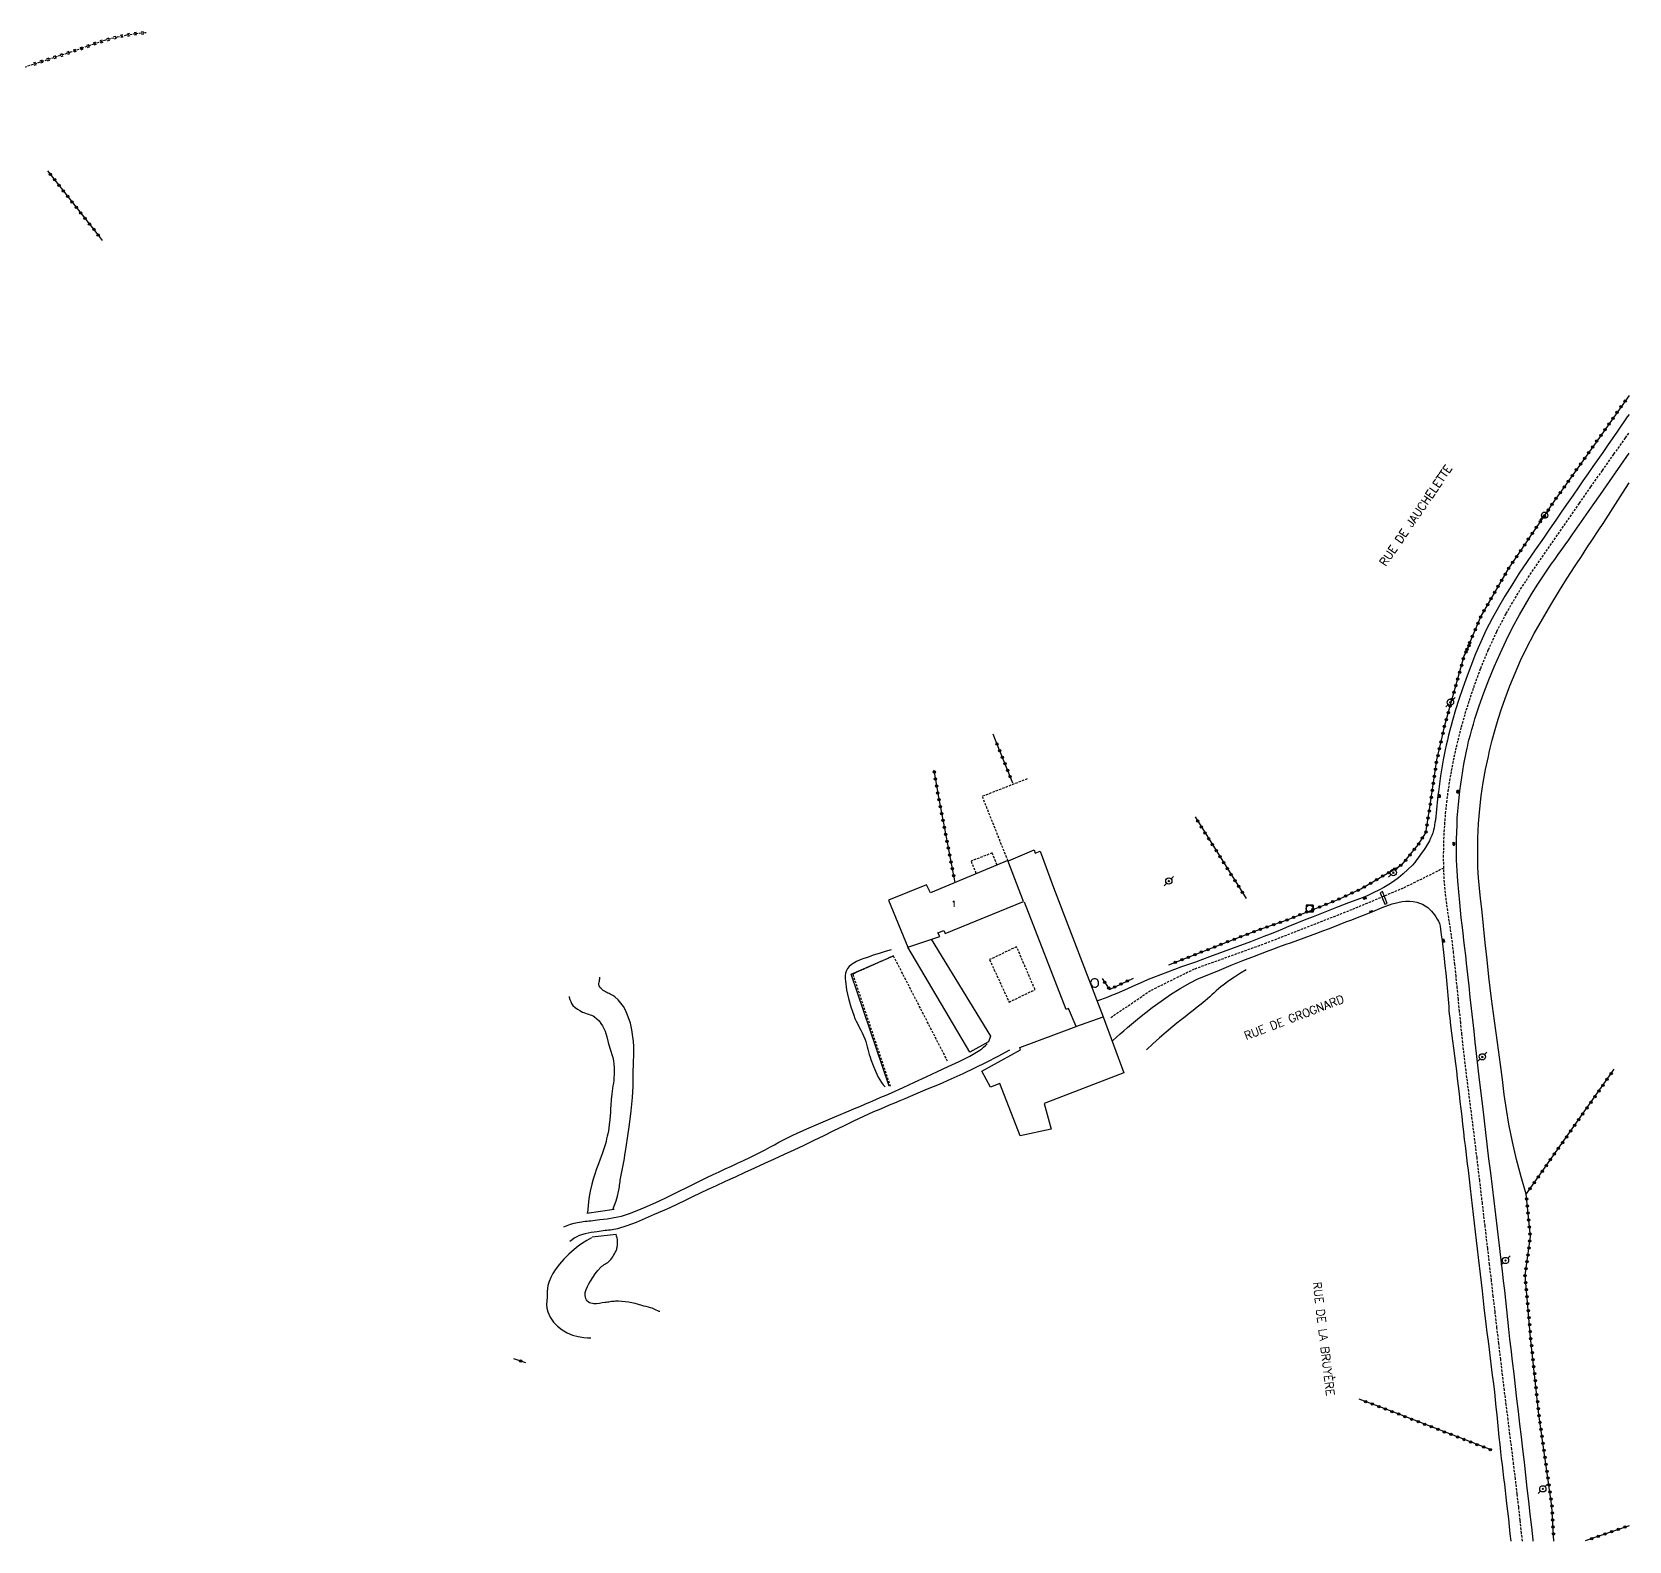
# Model space of a CAD drawing. Header units: millimetres. Extents: x 184000 to 185000, y 152000 to 153021.
# Drawn here: x 184659.1 to 185000, y 152000 to 152322.2 of the extents above; entities that cross this region are included whole.
import ezdxf
from ezdxf.enums import TextEntityAlignment as Align

# ---------------------------------------------------------------- set-up
doc = ezdxf.new("R2010")
doc.units = ezdxf.units.MM
doc.linetypes.add('DASHED', pattern=[0.75, 0.5, -0.25])
doc.layers.get('0').update_dxf_attribs({"linetype": 'CONTINUOUS'})
for name, color, linetype in [('W0001', 6, 'DASHED'), ('W0008', 7, 'CONTINUOUS'), ('W0017', 7, 'CONTINUOUS'), ('W0101', 7, 'CONTINUOUS'), ('W0104', 1, 'CONTINUOUS'), ('W0112', 1, 'DASHED'), ('W0120', 7, 'CONTINUOUS'), ('W0211', 2, 'CONTINUOUS'), ('W0214', 2, 'CONTINUOUS'), ('W0220', 5, 'DASHED'), ('W0322', 7, 'CONTINUOUS'), ('W0323', 7, 'CONTINUOUS'), ('W0330', 7, 'CONTINUOUS'), ('W0401', 7, 'CONTINUOUS'), ('W0402', 7, 'CONTINUOUS'), ('W0420', 7, 'CONTINUOUS'), ('W0473', 7, 'CONTINUOUS'), ('W0510', 5, 'CONTINUOUS'), ('W0989', 7, 'CONTINUOUS'), ('W0991', 7, 'CONTINUOUS')]:
    doc.layers.add(name, color=color, linetype=linetype)
doc.styles.get("Standard").update_dxf_attribs({"font": 'romans.shx', "width": 0.85})

# ---------------------------------------------------------------- blocks, each defined once
blk = doc.blocks.new('T473')
for p, q in [((-0.166667, 0.166667), (0.166667, -0.166667)), ((-0.166667, -0.166667), (0.166667, 0.166667)), ((0.500001, 0.500001), (1.000002, 1.000002)), ((-1.000002, -1.000002), (-0.500001, -0.500001))]:
    blk.add_line(p, q)
blk.add_ellipse((0, 0), major_axis=(0.471405, 0.471405), ratio=1, start_param=5.4977871438, end_param=11.780972451)
blk = doc.blocks.new('T401')
for p, q in [((-0.3, 0.3), (0, 0.3)), ((-0.3, -0.25), (-0.3, 0.3)), ((-0.3, 0.15), (0, 0.15)), ((-0.3, 0), (0, 0)), ((0, 0.3), (0, -0.25)), ((-0.3, -0.15), (0, -0.15)), ((-0.3, -0.25), (-0.3, -0.3)), ((-0.3, -0.3), (0, -0.3)), ((0, -0.3), (0, -0.25))]:
    blk.add_line(p, q)
blk = doc.blocks.new('T420')
for p, q in [((0.75, 0.75), (-0.75, 0.75)), ((-0.75, 0.75), (-0.75, -0.75)), ((0.75, 0.75), (0.75, -0.75)), ((0.75, -0.75), (-0.75, -0.75))]:
    blk.add_line(p, q)
blk.add_ellipse((0, 0), major_axis=(-0.53, 0.53), ratio=1, start_param=3.926991, end_param=10.210176)
blk = doc.blocks.new('t323o')
at = {"color": 0, "linetype": 'Continuous'}
for radius in [0.25, 0.15]:
    blk.add_circle((0, 0), radius, dxfattribs=at)
blk = doc.blocks.new('t322o')
at = {"color": 0, "linetype": 'Continuous'}
for radius in [0.25, 0.15]:
    blk.add_circle((0, 0), radius, dxfattribs=at)
blk = doc.blocks.new('t220o')
at = {"color": 0, "linetype": 'Continuous'}
for p, q in [((-0.25, 0.25), (0.25, 0.25)), ((-0.25, -0.25), (0.25, -0.25))]:
    blk.add_line(p, q, dxfattribs=at)

msp = doc.modelspace()

# ---------------------------------------------------------------- linework, layer by layer
at = {"layer": 'W0001'}
for points in [[(184963.51, 152171), (184964.24, 152173.84), (184965.04, 152176.66), (184965.91, 152179.47), (184966.84, 152182.25), (184968.33, 152186.3), (184969.98, 152190.29), (184971.79, 152194.2), (184973.78, 152198.04), (184976.83, 152203.21), (184980.15, 152208.22), (184983.6, 152213.13), (184987.01, 152218.05), (184989.43, 152221.57), (184991.86, 152225.06), (184994.31, 152228.55), (184996.78, 152232.03), (184999.24, 152235.5), (185000, 152236.57)], [(184960.44, 152143.66), (184960.41, 152146), (184960.44, 152148.34), (184960.52, 152150.68), (184960.66, 152153.02), (184960.85, 152155.35), (184961.1, 152157.68), (184961.39, 152160), (184961.74, 152162.32), (184962.11, 152164.5), (184962.53, 152166.68), (184963, 152168.84), (184963.51, 152171)], [(184960.44, 152143.66), (184951.76, 152139.37), (184940.81, 152134.77), (184922.56, 152127.63), (184907.17, 152122.08), (184897.81, 152117.47), (184889.24, 152111.6)], [(184977.23, 152000), (184977.05, 152001.66), (184976.75, 152004.47), (184976.44, 152007.27), (184976.12, 152010.08), (184975.75, 152013.25), (184975.36, 152016.42), (184974.97, 152019.58), (184974.57, 152022.75), (184974.18, 152025.91), (184973.78, 152029.08), (184973.39, 152032.24), (184973, 152035.41), (184972.6, 152038.79), (184972.2, 152042.17), (184971.8, 152045.55), (184971.4, 152048.93), (184971.01, 152052.31), (184970.62, 152055.69), (184970.22, 152059.07), (184969.83, 152062.45), (184969.26, 152067.29), (184968.69, 152072.12), (184968.12, 152076.96), (184967.55, 152081.79), (184967.18, 152084.77), (184966.81, 152087.75), (184966.43, 152090.73), (184966.04, 152093.71), (184965.67, 152096.69), (184965.29, 152099.67), (184964.93, 152102.65), (184964.59, 152105.63), (184964.32, 152108.12), (184964.06, 152110.6), (184963.81, 152113.09), (184963.56, 152115.58), (184963.32, 152118.07), (184963.07, 152120.56), (184962.82, 152123.05), (184962.55, 152125.54), (184962.28, 152127.8), (184961.97, 152130.06), (184961.63, 152132.31), (184961.3, 152134.56), (184960.99, 152136.83), (184960.73, 152139.1), (184960.54, 152141.37), (184960.44, 152143.66)]]:
    msp.add_lwpolyline(points, dxfattribs=at)
at = {"layer": 'W0008'}
for points in [[(185000, 152240.51), (184999.63, 152239.97), (184997.52, 152236.93), (184995.42, 152233.89), (184994.37, 152232.38), (184993.32, 152230.87), (184992.27, 152229.36), (184991.21, 152227.85), (184990.16, 152226.33), (184989.11, 152224.82), (184988.06, 152223.31), (184987.01, 152221.8), (184985.68, 152219.87), (184984.35, 152217.93), (184983.02, 152216), (184981.7, 152214.07)], [(184965.83, 152171), (184966.12, 152172.13), (184966.43, 152173.26), (184966.76, 152174.38), (184967.11, 152175.5), (184968.03, 152178.31), (184969.02, 152181.11), (184970.08, 152183.88), (184971.2, 152186.62), (184972.45, 152189.45), (184973.76, 152192.24), (184975.15, 152195.01), (184976.6, 152197.74), (184977.86, 152199.95), (184979.18, 152202.12), (184980.55, 152204.26), (184981.94, 152206.39), (184982.66, 152207.46), (184983.38, 152208.52), (184984.12, 152209.57), (184984.87, 152210.62), (184985.62, 152211.66), (184986.37, 152212.7), (184987.11, 152213.75), (184987.85, 152214.8), (184989.36, 152216.95), (184990.87, 152219.09), (184992.37, 152221.24), (184993.87, 152223.4), (184997.1, 152228.04), (185000, 152232.23)], [(184981.7, 152214.07), (184979.93, 152211.62), (184978.22, 152209.14), (184976.56, 152206.63), (184974.94, 152204.08), (184973.51, 152201.74), (184972.11, 152199.38), (184970.77, 152196.98), (184969.52, 152194.54), (184968.33, 152191.99), (184967.23, 152189.4), (184966.2, 152186.78), (184965.21, 152184.15), (184964.41, 152181.92), (184963.65, 152179.68), (184962.94, 152177.42), (184962.28, 152175.14), (184962, 152174.11), (184961.73, 152173.08), (184961.47, 152172.04), (184961.22, 152171)], [(184961.22, 152171), (184960.98, 152169.94), (184960.75, 152168.89), (184960.54, 152167.83), (184960.33, 152166.76), (184960.02, 152165.07), (184959.76, 152163.37), (184959.52, 152161.66), (184959.3, 152159.96), (184959.21, 152159.2), (184959.13, 152158.44), (184959.05, 152157.69), (184958.98, 152156.93), (184958.91, 152156.17), (184958.83, 152155.42), (184958.75, 152154.66), (184958.65, 152153.91), (184958.57, 152153.37), (184958.49, 152152.83), (184958.4, 152152.29), (184958.27, 152151.76), (184958.09, 152151.18), (184957.87, 152150.6), (184957.64, 152150.04), (184957.37, 152149.49), (184956.98, 152148.77), (184956.55, 152148.08), (184956.1, 152147.41), (184955.64, 152146.75), (184955.19, 152146.12), (184954.73, 152145.49), (184954.25, 152144.89), (184953.74, 152144.31), (184952.79, 152143.36), (184951.8, 152142.46), (184950.77, 152141.61), (184949.7, 152140.81), (184948.69, 152140.14), (184947.65, 152139.53), (184946.59, 152138.96), (184945.52, 152138.42), (184944.82, 152138.08), (184944.1, 152137.77), (184943.38, 152137.47), (184942.65, 152137.2)], [(184963.56, 152157.27), (184963.87, 152160.14), (184964.27, 152162.99), (184964.74, 152165.83), (184965.29, 152168.66), (184965.42, 152169.25), (184965.55, 152169.83), (184965.68, 152170.42), (184965.83, 152171)], [(184979.56, 152000), (184979.54, 152000.23), (184979.22, 152003), (184978.9, 152005.77), (184978.59, 152008.53), (184978.28, 152011.3), (184977.97, 152014.07), (184977.66, 152016.83), (184977.34, 152019.6), (184977.03, 152022.28), (184976.71, 152024.96), (184976.39, 152027.64), (184976.07, 152030.33), (184975.75, 152033.01), (184975.44, 152035.69), (184975.12, 152038.37), (184974.82, 152041.05), (184974.58, 152043.12), (184974.36, 152045.2), (184974.13, 152047.27), (184973.91, 152049.34), (184973.69, 152051.41), (184973.46, 152053.48), (184973.23, 152055.55), (184973, 152057.62), (184972.65, 152060.63), (184972.29, 152063.63), (184971.93, 152066.63), (184971.56, 152069.63), (184971.19, 152072.63), (184970.82, 152075.63), (184970.46, 152078.63), (184970.1, 152081.63), (184969.42, 152087.23), (184968.75, 152092.84), (184968.09, 152098.45), (184967.44, 152104.06), (184967.16, 152106.47), (184966.9, 152108.88), (184966.63, 152111.3), (184966.37, 152113.71), (184966.11, 152116.13), (184965.85, 152118.54), (184965.59, 152120.95), (184965.32, 152123.37), (184965.14, 152124.99), (184964.95, 152126.6), (184964.75, 152128.22), (184964.56, 152129.83), (184964.37, 152131.45), (184964.19, 152133.07), (184964.01, 152134.69), (184963.85, 152136.31), (184963.64, 152138.57), (184963.43, 152140.84), (184963.27, 152143.11), (184963.18, 152145.39), (184963.15, 152146.88), (184963.15, 152148.36), (184963.17, 152149.85), (184963.21, 152151.34), (184963.27, 152152.82), (184963.34, 152154.31), (184963.44, 152155.79), (184963.56, 152157.27)], [(184942.65, 152137.2), (184940.11, 152136.24), (184937.58, 152135.27), (184935.05, 152134.29), (184932.53, 152133.29), (184931.22, 152132.77), (184929.91, 152132.23), (184928.6, 152131.7), (184927.3, 152131.16), (184925.99, 152130.62), (184924.68, 152130.08), (184923.37, 152129.55), (184922.06, 152129.03), (184919.16, 152127.92), (184916.25, 152126.84), (184913.34, 152125.77), (184910.43, 152124.69), (184908.93, 152124.15), (184907.44, 152123.61), (184905.94, 152123.08), (184904.44, 152122.55), (184902.95, 152122.01), (184901.46, 152121.47), (184899.97, 152120.91), (184898.49, 152120.33), (184897.36, 152119.86), (184896.24, 152119.38), (184895.13, 152118.89), (184894.02, 152118.39), (184892.9, 152117.89), (184891.79, 152117.39), (184890.67, 152116.91), (184889.54, 152116.45), (184888.74, 152116.13), (184887.94, 152115.83), (184887.13, 152115.54), (184886.31, 152115.25)], [(184889.81, 152106.87), (184890.57, 152107.57), (184891.34, 152108.26), (184892.12, 152108.94), (184892.9, 152109.61), (184894.2, 152110.71), (184895.5, 152111.79), (184896.82, 152112.85), (184898.17, 152113.87), (184900.13, 152115.28), (184902.13, 152116.65), (184904.17, 152117.96), (184906.28, 152119.16), (184907.81, 152119.93), (184909.39, 152120.61), (184910.98, 152121.26), (184912.57, 152121.9), (184915.06, 152122.92), (184917.56, 152123.91), (184920.06, 152124.88), (184922.58, 152125.83), (184923.92, 152126.34), (184925.27, 152126.83), (184926.62, 152127.32), (184927.97, 152127.81), (184929.32, 152128.29), (184930.67, 152128.78), (184932.02, 152129.27), (184933.37, 152129.77), (184934.61, 152130.24), (184935.85, 152130.72), (184937.09, 152131.2), (184938.33, 152131.68), (184939.57, 152132.17), (184940.81, 152132.65), (184942.05, 152133.13), (184943.3, 152133.59), (184945.31, 152134.4), (184947.33, 152135.26), (184949.4, 152136.02), (184951.54, 152136.52), (184952.32, 152136.61), (184953.1, 152136.62), (184953.89, 152136.56), (184954.66, 152136.41), (184955.29, 152136.21), (184955.9, 152135.95), (184956.48, 152135.62), (184957.02, 152135.25), (184957.43, 152134.89), (184957.8, 152134.5), (184958.14, 152134.08), (184958.46, 152133.65), (184958.76, 152133.23), (184959.05, 152132.79), (184959.31, 152132.34), (184959.52, 152131.86), (184959.69, 152131.25), (184959.78, 152130.63), (184959.85, 152130.01), (184959.92, 152129.39), (184960.09, 152128.14), (184960.24, 152126.88), (184960.38, 152125.63), (184960.52, 152124.37), (184960.69, 152122.81), (184960.86, 152121.24), (184961.02, 152119.67), (184961.17, 152118.11), (184961.24, 152117.3), (184961.31, 152116.5), (184961.37, 152115.7), (184961.43, 152114.89), (184961.5, 152114.09), (184961.56, 152113.28), (184961.63, 152112.48), (184961.71, 152111.68), (184961.89, 152110.06), (184962.09, 152108.44), (184962.29, 152106.82), (184962.5, 152105.21), (184962.72, 152103.59), (184962.93, 152101.98), (184963.14, 152100.36), (184963.34, 152098.74), (184963.53, 152097.12), (184963.72, 152095.49), (184963.91, 152093.87), (184964.09, 152092.25), (184964.27, 152090.62), (184964.46, 152089), (184964.64, 152087.37), (184964.83, 152085.75), (184964.99, 152084.44), (184965.15, 152083.13), (184965.31, 152081.82), (184965.47, 152080.52), (184965.63, 152079.21), (184965.79, 152077.9), (184965.95, 152076.59), (184966.11, 152075.28), (184966.32, 152073.43), (184966.54, 152071.59), (184966.75, 152069.74), (184966.95, 152067.89), (184967.16, 152066.04), (184967.37, 152064.19), (184967.58, 152062.35), (184967.79, 152060.5), (184968.2, 152056.96), (184968.61, 152053.42), (184969.03, 152049.88), (184969.45, 152046.34), (184969.67, 152044.52), (184969.89, 152042.69), (184970.12, 152040.87), (184970.35, 152039.05), (184970.58, 152037.22), (184970.81, 152035.4), (184971.03, 152033.58), (184971.24, 152031.75), (184971.41, 152030.16), (184971.58, 152028.57), (184971.75, 152026.98), (184971.91, 152025.39), (184972.07, 152023.8), (184972.23, 152022.21), (184972.39, 152020.62), (184972.57, 152019.03), (184972.72, 152017.65), (184972.88, 152016.28), (184973.05, 152014.9), (184973.22, 152013.52), (184973.38, 152012.15), (184973.55, 152010.77), (184973.71, 152009.4), (184973.87, 152008.02), (184974.05, 152006.39), (184974.23, 152004.76), (184974.4, 152003.14), (184974.57, 152001.51), (184974.73, 152000)]]:
    msp.add_lwpolyline(points, dxfattribs=at)
at = {"layer": 'W0017'}
for points in [[(184772.57, 152067.11), (184773.3, 152067.39), (184774.04, 152067.63), (184774.79, 152067.85), (184775.55, 152068.03), (184775.95, 152068.11), (184776.35, 152068.17), (184776.76, 152068.22), (184777.16, 152068.26), (184777.57, 152068.3), (184777.97, 152068.34), (184778.37, 152068.38), (184778.78, 152068.44), (184780.3, 152068.63), (184781.84, 152068.82), (184783.37, 152069.05), (184784.88, 152069.39), (184786.6, 152069.92), (184788.28, 152070.56), (184789.94, 152071.27), (184791.58, 152071.99), (184793.05, 152072.65), (184794.51, 152073.34), (184795.95, 152074.04), (184797.39, 152074.76), (184798.83, 152075.49), (184800.27, 152076.21), (184801.71, 152076.93), (184803.16, 152077.63), (184804.46, 152078.25), (184805.76, 152078.85), (184807.07, 152079.46), (184808.38, 152080.05), (184809.68, 152080.66), (184810.98, 152081.27), (184812.28, 152081.88), (184813.57, 152082.51), (184814.57, 152083.02), (184815.57, 152083.54), (184816.55, 152084.07), (184817.54, 152084.61), (184818.53, 152085.14), (184819.52, 152085.66), (184820.51, 152086.17), (184821.52, 152086.66), (184824.48, 152088.02), (184827.48, 152089.3), (184830.48, 152090.55), (184833.48, 152091.82), (184834.62, 152092.31), (184835.76, 152092.79), (184836.89, 152093.27), (184838.03, 152093.76), (184839.17, 152094.24), (184840.3, 152094.73), (184841.44, 152095.22), (184842.57, 152095.72), (184845.03, 152096.83), (184847.48, 152097.95), (184849.92, 152099.09), (184852.36, 152100.25), (184854.65, 152101.32), (184856.96, 152102.37), (184859.24, 152103.5), (184861.42, 152104.81), (184861.83, 152105.11), (184862.22, 152105.43), (184862.59, 152105.77), (184862.94, 152106.14)], [(184867.71, 152104.78), (184865.25, 152103.46), (184862.77, 152102.17), (184860.27, 152100.92), (184857.76, 152099.71), (184855.25, 152098.58), (184852.72, 152097.5), (184850.17, 152096.44), (184847.64, 152095.37), (184846.53, 152094.9), (184845.41, 152094.44), (184844.3, 152093.97), (184843.18, 152093.51), (184842.07, 152093.04), (184840.96, 152092.57), (184839.85, 152092.09), (184838.74, 152091.6), (184836.59, 152090.62), (184834.45, 152089.62), (184832.32, 152088.6), (184830.2, 152087.56), (184828.07, 152086.53), (184825.95, 152085.5), (184823.82, 152084.47), (184821.68, 152083.46), (184819.6, 152082.49), (184817.51, 152081.53), (184815.42, 152080.57), (184813.33, 152079.62), (184811.24, 152078.66), (184809.15, 152077.71), (184807.06, 152076.75), (184804.98, 152075.79), (184803.34, 152075.02), (184801.72, 152074.25), (184800.09, 152073.47), (184798.47, 152072.69), (184796.84, 152071.91), (184795.2, 152071.15), (184793.56, 152070.4), (184791.9, 152069.68), (184789.97, 152068.85), (184788.03, 152068.02), (184786.06, 152067.27), (184784.04, 152066.65), (184783.67, 152066.56), (184783.29, 152066.49), (184782.91, 152066.44), (184782.54, 152066.4), (184782.16, 152066.36), (184781.78, 152066.32), (184781.4, 152066.27), (184781.03, 152066.21), (184779.75, 152066.02), (184778.45, 152065.85), (184777.16, 152065.6), (184775.9, 152065.21), (184775.36, 152064.96), (184774.84, 152064.67), (184774.35, 152064.32), (184773.9, 152063.93)]]:
    msp.add_lwpolyline(points, dxfattribs=at)
at = {"layer": 'W0101'}
msp.add_lwpolyline([(184853.98, 152129.68), (184870.72, 152136.54), (184867.35, 152145.25), (184850.86, 152138.39), (184850.02, 152140.1), (184841.91, 152136.84), (184846.06, 152126.81), (184852.84, 152129.06), (184852.46, 152129.87), (184853.69, 152130.31)], close=True, dxfattribs=at)
at = {"layer": 'W0104'}
for points in [[(184867.52, 152145.22), (184873, 152147.53), (184873.24, 152146.85), (184874.32, 152147.29), (184877.12, 152139.5), (184887.7, 152111.89), (184892.15, 152099.99), (184875.11, 152093.39), (184876.61, 152087.94), (184870.04, 152086.5), (184865.68, 152097.68), (184863.67, 152096.92), (184861.8, 152100.28), (184870.1, 152104.84), (184869.96, 152105.33), (184882, 152109.88), (184880.35, 152113.68), (184879.83, 152113.46), (184870.91, 152136.41)], [(184851.05, 152128.46), (184863.69, 152107.79), (184863.23, 152106.57), (184859.3, 152104.38), (184846.06, 152126.81)], [(184881.89, 152109.88), (184887.7, 152111.89)]]:
    msp.add_lwpolyline(points, dxfattribs=at)
msp.add_lwpolyline([(184885.85, 152118.21), (184886.05, 152118.21), (184886.23, 152118.26), (184886.39, 152118.36), (184886.53, 152118.48), (184886.59, 152118.55), (184886.64, 152118.62), (184886.68, 152118.69), (184886.72, 152118.77), (184886.74, 152118.85), (184886.76, 152118.94), (184886.77, 152119.02), (184886.77, 152119.11), (184886.76, 152119.31), (184886.7, 152119.52), (184886.6, 152119.71), (184886.45, 152119.87), (184886.28, 152119.97), (184886.1, 152120.02), (184885.9, 152120.03), (184885.72, 152120), (184885.54, 152119.94), (184885.39, 152119.85), (184885.25, 152119.72), (184885.15, 152119.57), (184885.09, 152119.41), (184885.06, 152119.24), (184885.07, 152119.08), (184885.12, 152118.92), (184885.23, 152118.69), (184885.39, 152118.48), (184885.6, 152118.31)], close=True, dxfattribs=at)
at = {"layer": 'W0112'}
for points in [[(184871.53, 152162.72), (184861.9, 152158.95), (184867.35, 152145.25)], [(184865.08, 152144.32), (184864.05, 152146.9), (184859.52, 152145.14), (184860.63, 152142.45)], [(184854.53, 152102.42), (184842.97, 152124.93), (184834.27, 152121.03), (184842.3, 152097.05)]]:
    msp.add_lwpolyline(points, dxfattribs=at)
msp.add_lwpolyline([(184873.19, 152117.72), (184869.25, 152126.86), (184863.48, 152124.12), (184867.65, 152115.06)], close=True, dxfattribs=at)
at = {"layer": 'W0120'}
for points in [[(184783.36, 152070.77), (184777.5, 152069.93)], [(184778.64, 152064.96), (184783.74, 152065.48)]]:
    msp.add_lwpolyline(points, dxfattribs=at)
at = {"layer": 'W0211'}
for points in [[(184970.81, 152171), (184971.42, 152173.24), (184972.08, 152175.46), (184972.78, 152177.67), (184973.54, 152179.86), (184974.56, 152182.59), (184975.67, 152185.29), (184976.86, 152187.95), (184978.12, 152190.58), (184979.76, 152193.72), (184981.5, 152196.81), (184983.31, 152199.86), (184985.14, 152202.89), (184986.28, 152204.74), (184987.45, 152206.57), (184988.63, 152208.39), (184989.82, 152210.2), (184991.01, 152212.01), (184992.21, 152213.82), (184993.4, 152215.64), (184994.58, 152217.46), (184996.59, 152220.58), (184998.61, 152223.7), (185000, 152225.88)], [(184978.02, 152074.03), (184976.96, 152077.73), (184976, 152081.46), (184975.13, 152085.21), (184974.35, 152088.98), (184973.81, 152092.15), (184973.37, 152095.34), (184972.98, 152098.54), (184972.56, 152101.73), (184971.92, 152106.41), (184971.29, 152111.09), (184970.67, 152115.78), (184970.09, 152120.47), (184969.68, 152124.09), (184969.29, 152127.72), (184968.91, 152131.35), (184968.55, 152134.98), (184968.31, 152137.17), (184968.06, 152139.36), (184967.85, 152141.56), (184967.73, 152143.76), (184967.7, 152145.33), (184967.69, 152146.9), (184967.7, 152148.47), (184967.74, 152150.04), (184967.8, 152151.6), (184967.89, 152153.17), (184968, 152154.73), (184968.14, 152156.29), (184968.46, 152159.11), (184968.87, 152161.91), (184969.37, 152164.7), (184969.96, 152167.47), (184970.16, 152168.35), (184970.37, 152169.24), (184970.59, 152170.12), (184970.81, 152171)], [(184842.02, 152097.08), (184833.97, 152121), (184842.97, 152124.93)]]:
    msp.add_lwpolyline(points, dxfattribs=at)
at = {"layer": 'W0214'}
msp.add_lwpolyline([(184842.46, 152126.18), (184841.18, 152125.84), (184839.9, 152125.46), (184838.64, 152125.05), (184837.39, 152124.61), (184836.61, 152124.34), (184835.83, 152124.07), (184835.07, 152123.75), (184834.35, 152123.33), (184833.93, 152123.02), (184833.53, 152122.67), (184833.18, 152122.26), (184832.91, 152121.79), (184832.74, 152121.24), (184832.67, 152120.66), (184832.68, 152120.09), (184832.72, 152119.54), (184832.96, 152117.67), (184833.37, 152115.82), (184833.89, 152114.02), (184834.48, 152112.24), (184834.73, 152111.59), (184835.02, 152110.95), (184835.33, 152110.33), (184835.65, 152109.71), (184835.97, 152109.09), (184836.29, 152108.47), (184836.58, 152107.84), (184836.84, 152107.2), (184837.04, 152106.65), (184837.2, 152106.1), (184837.35, 152105.54), (184837.5, 152104.99), (184837.64, 152104.43), (184837.79, 152103.87), (184837.96, 152103.32), (184838.15, 152102.78), (184838.62, 152101.52), (184839.13, 152100.28), (184839.71, 152099.06), (184840.4, 152097.89), (184840.57, 152097.65), (184840.77, 152097.42), (184840.98, 152097.2), (184841.21, 152097)], dxfattribs=at)
at = {"layer": 'W0220'}
msp.add_lwpolyline([(184683.41, 152321.94), (184683.19, 152321.94), (184681.19, 152321.76), (184679.22, 152321.44), (184677.27, 152321.05), (184674.73, 152320.39), (184672.23, 152319.56), (184669.77, 152318.67), (184667.29, 152317.82), (184661.46, 152315.91), (184655.63, 152314.01), (184649.8, 152312.09), (184643.97, 152310.17)], dxfattribs=at)
at = {"layer": 'W0322'}
for points in [[(185000, 152244.57), (184993.3, 152235.09), (184984.11, 152222.12), (184974.21, 152207.53), (184968.35, 152197.41), (184964.83, 152189)], [(184983.96, 152000), (184983.53, 152007.45), (184980.76, 152027.03), (184978.99, 152043.49), (184977.8, 152056.73), (184978.94, 152065), (184978.02, 152074.03)]]:
    msp.add_lwpolyline(points, dxfattribs=at)
at = {"layer": 'W0323'}
for points in [[(184674.11, 152277.63), (184673.23, 152278.76), (184662.41, 152292.51)], [(184959.94, 152171), (184960.65, 152174.17), (184964.83, 152189), (184966.05, 152191.61)], [(184864.74, 152171), (184864.25, 152172.24)], [(184868.44, 152161.77), (184864.74, 152171)], [(184901.75, 152122.99), (184914.63, 152128.06), (184920.68, 152130.39), (184927.21, 152132.7), (184937.9, 152136.98), (184942.75, 152139.21), (184951.51, 152144.39), (184954.96, 152148.65), (184956.61, 152151.19), (184957.48, 152156.65), (184958.97, 152166.74), (184959.94, 152171)], [(184851.6, 152164.57), (184852.57, 152158.84), (184856.07, 152140.57)], [(184907.34, 152154.61), (184918.24, 152137.2)], [(184887.53, 152120.06), (184889.11, 152117.78), (184894.23, 152120.19)], [(184978.02, 152074.03), (184996.84, 152100.71)], [(184764.49, 152038.06), (184761.94, 152038.93)], [(184970.56, 152019.44), (184948.83, 152027.87), (184942.38, 152030.31)], [(185000, 152003.28), (184990.6, 152000.05)]]:
    msp.add_lwpolyline(points, dxfattribs=at)
at = {"layer": 'W0330'}
msp.add_lwpolyline([(184918.29, 152121.96), (184917.02, 152121.21), (184915.77, 152120.41), (184914.55, 152119.58), (184913.35, 152118.7), (184912.85, 152118.3), (184912.37, 152117.89), (184911.89, 152117.47), (184911.42, 152117.04), (184910.96, 152116.61), (184910.49, 152116.18), (184910.01, 152115.75), (184909.53, 152115.34), (184908.68, 152114.64), (184907.82, 152113.95), (184906.96, 152113.27), (184906.09, 152112.6), (184905.22, 152111.92), (184904.35, 152111.24), (184903.49, 152110.56), (184902.64, 152109.86), (184901.2, 152108.64), (184899.78, 152107.4), (184898.37, 152106.14), (184896.97, 152104.87)], dxfattribs=at)
at = {"layer": 'W0402'}
msp.add_lwpolyline([(184948.37, 152136.14), (184947.36, 152138.66), (184946.88, 152138.37), (184947.88, 152135.95)], close=True, dxfattribs=at)
at = {"layer": 'W0510'}
for points in [[(184783.09, 152070.77), (184783.44, 152071.71), (184783.76, 152072.66), (184784.04, 152073.62), (184784.28, 152074.59), (184784.35, 152074.94), (184784.41, 152075.29), (184784.46, 152075.64), (184784.51, 152075.99), (184784.55, 152076.34), (184784.59, 152076.69), (184784.64, 152077.04), (184784.69, 152077.39), (184784.82, 152078.11), (184784.95, 152078.83), (184785.09, 152079.54), (184785.24, 152080.26), (184785.38, 152080.98), (184785.52, 152081.7), (184785.65, 152082.42), (184785.77, 152083.14), (184786.22, 152086.02), (184786.63, 152088.91), (184786.99, 152091.81), (184787.27, 152094.72), (184787.34, 152095.9), (184787.37, 152097.08), (184787.39, 152098.26), (184787.4, 152099.44), (184787.42, 152100.46), (184787.46, 152101.49), (184787.5, 152102.51), (184787.53, 152103.54), (184787.54, 152104.57), (184787.52, 152105.6), (184787.46, 152106.63), (184787.35, 152107.66), (184787.11, 152109.1), (184786.8, 152110.53), (184786.36, 152111.94), (184785.77, 152113.3), (184785.31, 152114.1), (184784.78, 152114.85), (184784.17, 152115.54), (184783.49, 152116.17), (184783.27, 152116.34), (184783.03, 152116.5), (184782.78, 152116.63), (184782.52, 152116.75), (184782.26, 152116.87), (184782.01, 152116.99), (184781.76, 152117.12), (184781.51, 152117.26), (184781.26, 152117.41), (184781, 152117.56), (184780.76, 152117.73), (184780.54, 152117.93), (184780.39, 152118.13), (184780.26, 152118.34), (184780.16, 152118.56), (184780.1, 152118.8), (184780.09, 152119.06), (184780.14, 152119.31), (184780.2, 152119.56), (184780.24, 152119.81), (184780.26, 152120.03), (184780.28, 152120.25), (184780.29, 152120.38)], [(184773.71, 152116.27), (184773.76, 152116.09), (184773.9, 152115.63), (184774.06, 152115.17), (184774.27, 152114.73), (184774.54, 152114.33), (184774.99, 152113.89), (184775.5, 152113.53), (184776.04, 152113.23), (184776.58, 152112.94), (184776.89, 152112.8), (184777.22, 152112.68), (184777.55, 152112.57), (184777.88, 152112.47), (184778.21, 152112.37), (184778.54, 152112.25), (184778.86, 152112.1), (184779.15, 152111.91), (184779.66, 152111.5), (184780.12, 152111.03), (184780.52, 152110.51), (184780.86, 152109.96), (184781.39, 152108.83), (184781.77, 152107.63), (184782.08, 152106.43), (184782.41, 152105.24), (184782.63, 152104.57), (184782.85, 152103.9), (184783.05, 152103.22), (184783.2, 152102.53), (184783.29, 152101.78), (184783.34, 152101.03), (184783.35, 152100.27), (184783.33, 152099.52), (184783.3, 152098.93), (184783.24, 152098.35), (184783.17, 152097.76), (184783.08, 152097.18), (184782.99, 152096.6), (184782.91, 152096.02), (184782.83, 152095.44), (184782.76, 152094.85), (184782.72, 152094.36), (184782.68, 152093.87), (184782.65, 152093.38), (184782.62, 152092.89), (184782.59, 152092.4), (184782.56, 152091.9), (184782.53, 152091.41), (184782.49, 152090.92), (184782.47, 152090.56), (184782.45, 152090.2), (184782.42, 152089.84), (184782.38, 152089.48), (184782.3, 152088.85), (184782.21, 152088.22), (184782.1, 152087.59), (184781.98, 152086.96), (184781.86, 152086.41), (184781.74, 152085.87), (184781.61, 152085.33), (184781.46, 152084.79), (184781.13, 152083.7), (184780.76, 152082.63), (184780.37, 152081.56), (184779.97, 152080.5), (184779.57, 152079.43), (184779.2, 152078.35), (184778.85, 152077.27), (184778.56, 152076.17), (184778.23, 152074.66), (184777.97, 152073.14), (184777.77, 152071.6), (184777.64, 152070.06)], [(184778.48, 152064.72), (184777.5, 152064.19), (184776.56, 152063.59), (184775.66, 152062.95), (184774.79, 152062.25), (184773.68, 152061.26), (184772.62, 152060.21), (184771.64, 152059.09), (184770.75, 152057.89), (184770.26, 152057.1), (184769.84, 152056.28), (184769.48, 152055.43), (184769.2, 152054.55), (184769.08, 152053.92), (184769.03, 152053.29), (184769.02, 152052.66), (184769.01, 152052.03), (184768.98, 152051.27), (184768.93, 152050.49), (184768.97, 152049.7), (184769.15, 152048.94), (184769.69, 152047.8), (184770.4, 152046.76), (184771.25, 152045.85), (184772.22, 152045.06), (184773.3, 152044.42), (184774.47, 152043.96), (184775.67, 152043.65), (184776.88, 152043.43), (184777.64, 152043.35), (184778.34, 152043.35)], [(184793.12, 152048.99), (184792.98, 152049.02), (184792.65, 152049.13), (184792.33, 152049.26), (184792.04, 152049.41), (184791.74, 152049.56), (184791.43, 152049.69), (184791.12, 152049.8), (184790.65, 152049.94), (184790.17, 152050.06), (184789.7, 152050.17), (184789.22, 152050.29), (184788.51, 152050.48), (184787.81, 152050.68), (184787.09, 152050.86), (184786.37, 152051), (184785.68, 152051.09), (184784.99, 152051.16), (184784.3, 152051.19), (184783.61, 152051.19), (184783.33, 152051.17), (184783.05, 152051.15), (184782.77, 152051.11), (184782.49, 152051.07), (184782.21, 152051.03), (184781.94, 152050.99), (184781.66, 152050.95), (184781.38, 152050.92), (184780.79, 152050.83), (184780.2, 152050.73), (184779.6, 152050.66), (184779, 152050.67), (184778.69, 152050.71), (184778.38, 152050.77), (184778.08, 152050.88), (184777.8, 152051.05), (184777.6, 152051.26), (184777.44, 152051.5), (184777.32, 152051.76), (184777.23, 152052.03), (184777.2, 152052.15), (184777.17, 152052.28), (184777.14, 152052.41), (184777.13, 152052.54), (184777.12, 152052.67), (184777.12, 152052.8), (184777.13, 152052.93), (184777.15, 152053.06), (184777.34, 152053.72), (184777.63, 152054.34), (184777.97, 152054.93), (184778.32, 152055.5), (184778.8, 152056.28), (184779.32, 152057.04), (184779.89, 152057.77), (184780.51, 152058.46), (184780.74, 152058.66), (184780.98, 152058.84), (184781.23, 152059.01), (184781.48, 152059.17), (184781.73, 152059.33), (184781.98, 152059.5), (184782.22, 152059.69), (184782.44, 152059.89), (184782.66, 152060.14), (184782.85, 152060.41), (184783.03, 152060.7), (184783.2, 152060.98), (184783.39, 152061.3), (184783.58, 152061.63), (184783.75, 152061.98), (184783.88, 152062.33), (184783.93, 152062.53), (184783.98, 152062.73), (184784.01, 152062.93), (184784.04, 152063.13), (184784.06, 152063.33), (184784.07, 152063.53), (184784.07, 152063.73), (184784.07, 152063.93), (184784.03, 152064.33), (184783.97, 152064.72), (184783.87, 152065.11), (184783.74, 152065.48)]]:
    msp.add_lwpolyline(points, dxfattribs=at)

# ---------------------------------------------------------------- block references
at = {"layer": 'W0220'}
for p, rotation in [((184679.69, 152321.51), 189.2253429936217), ((184681.17, 152321.75), 189.2253429936217), ((184682.66, 152321.89), 185.178035960876), ((184668.19, 152318.13), 198.9763232127602), ((184669.61, 152318.62), 198.9763232127602), ((184671.02, 152319.12), 199.8537826331768), ((184672.44, 152319.63), 198.3588124898685), ((184673.86, 152320.1), 198.3588124898685), ((184675.3, 152320.53), 194.5061604089648), ((184676.75, 152320.91), 194.5061604089648), ((184678.21, 152321.24), 191.3976145175614), ((184659.64, 152315.32), 198.1282495299395), ((184661.07, 152315.79), 198.1282495299395), ((184662.49, 152316.25), 198.0694918522112), ((184663.92, 152316.72), 198.0694918522112), ((184665.35, 152317.18), 198.0694918522112), ((184666.77, 152317.65), 198.0694918522112)]:
    msp.add_blockref('t220o', p, dxfattribs=dict(at, rotation=rotation))
at = {"layer": 'W0322'}
for p, rotation in [((184999.17, 152243.39), 234.7726552711027), ((184996.57, 152239.71), 234.7726552711027), ((184997.44, 152240.94), 234.7726552711027), ((184998.3, 152242.16), 234.7726552711027), ((184994.84, 152237.26), 234.7726552711027), ((184995.71, 152238.49), 234.7726552711027), ((184992.24, 152233.59), 234.6584941842287), ((184993.11, 152234.81), 234.6584941842287), ((184993.98, 152236.04), 234.7726552711027), ((184989.64, 152229.92), 234.6584941842287), ((184990.51, 152231.14), 234.6584941842287), ((184991.38, 152232.37), 234.6584941842287), ((184987.04, 152226.25), 234.6584941842287), ((184987.91, 152227.47), 234.6584941842287), ((184988.77, 152228.69), 234.6584941842287), ((184984.43, 152222.58), 234.6584941842287), ((184985.3, 152223.8), 234.6584941842287), ((184986.17, 152225.02), 234.6584941842287), ((184982.74, 152220.1), 235.848467763759), ((184983.58, 152221.34), 235.848467763759), ((184980.21, 152216.38), 235.848467763759), ((184981.06, 152217.62), 235.848467763759), ((184981.9, 152218.86), 235.848467763759), ((184977.69, 152212.65), 235.848467763759), ((184978.53, 152213.89), 235.848467763759), ((184979.37, 152215.14), 235.848467763759), ((184975.16, 152208.93), 235.848467763759), ((184976, 152210.17), 235.848467763759), ((184976.85, 152211.41), 235.848467763759), ((184973.56, 152206.4), 239.9283165385335), ((184974.32, 152207.69), 235.848467763759), ((184971.3, 152202.5), 239.9283165385335), ((184972.05, 152203.8), 239.9283165385335), ((184972.81, 152205.1), 239.9283165385335), ((184969.8, 152199.91), 239.9283165385335), ((184970.55, 152201.2), 239.9283165385335), ((184967.73, 152195.92), 247.2519717818763), ((184968.31, 152197.3), 247.2519717818763), ((184969.05, 152198.61), 239.9283165385335), ((184966.57, 152193.15), 247.2519717818763), ((184967.15, 152194.54), 247.2519717818763), ((184965.41, 152190.39), 247.2519717818763), ((184965.99, 152191.77), 247.2519717818763), ((184978.12, 152073.02), 95.83276734239486), ((184978.27, 152071.53), 95.83276734239486), ((184978.42, 152070.04), 95.83276734239486), ((184978.58, 152068.55), 95.83276734239486), ((184978.73, 152067.06), 95.83276734239486), ((184978.61, 152062.59), 82.16235307205324), ((184978.81, 152064.08), 82.16235307205324), ((184978.88, 152065.56), 95.83276734239486), ((184978.2, 152059.62), 82.16235307205324), ((184978.4, 152061.1), 82.16235307205324), ((184977.81, 152056.65), 95.15503364407039), ((184977.99, 152058.13), 82.16235307205324), ((184977.94, 152055.15), 95.15503364407039), ((184978.08, 152053.66), 95.15503364407039), ((184978.21, 152052.16), 95.15503364407039), ((184978.35, 152050.67), 95.15503364407039), ((184978.48, 152049.18), 95.15503364407039), ((184978.62, 152047.68), 95.15503364407039), ((184978.75, 152046.19), 95.15503364407039), ((184978.89, 152044.69), 95.15503364407039), ((184979.03, 152043.2), 96.1151231074892), ((184979.19, 152041.71), 96.1151231074892), ((184979.34, 152040.22), 96.1151231074892), ((184979.5, 152038.73), 96.1151231074892), ((184979.66, 152037.23), 96.1151231074892), ((184979.82, 152035.74), 96.1151231074892), ((184979.98, 152034.25), 96.1151231074892), ((184980.14, 152032.76), 96.1151231074892), ((184980.3, 152031.27), 96.1151231074892), ((184980.46, 152029.78), 96.1151231074892), ((184980.62, 152028.29), 96.1151231074892), ((184980.79, 152026.79), 98.04415733077077), ((184981, 152025.31), 98.04415733077077), ((184981.21, 152023.82), 98.04415733077077), ((184981.42, 152022.34), 98.04415733077077), ((184981.63, 152020.85), 98.04415733077077), ((184981.84, 152019.37), 98.04415733077077), ((184982.05, 152017.88), 98.04415733077077), ((184982.26, 152016.4), 98.04415733077077), ((184982.47, 152014.91), 98.04415733077077), ((184982.68, 152013.43), 98.04415733077077), ((184982.89, 152011.94), 98.04415733077077), ((184983.1, 152010.46), 98.04415733077077), ((184983.31, 152008.97), 98.04415733077077), ((184983.52, 152007.49), 98.04415733077077), ((184983.61, 152005.99), 93.35427981266479), ((184983.7, 152004.49), 93.35427981266479), ((184983.79, 152002.99), 93.35427981266479), ((184983.87, 152001.5), 93.35427981266479)]:
    msp.add_blockref('t322o', p, dxfattribs=dict(at, rotation=rotation))
at = {"layer": 'W0323'}
for p, rotation in [((184662.99, 152291.78), 128.2050715565854), ((184663.92, 152290.6), 128.2050715565854), ((184664.84, 152289.42), 128.2050715565854), ((184665.77, 152288.24), 128.2050715565854), ((184666.7, 152287.07), 128.2050715565854), ((184667.63, 152285.89), 128.2050715565854), ((184668.55, 152284.71), 128.2050715565854), ((184669.48, 152283.53), 128.2050715565854), ((184670.41, 152282.35), 128.2050715565854), ((184671.34, 152281.17), 128.2050715565854), ((184672.27, 152279.99), 128.2050715565854), ((184673.19, 152278.82), 128.2050715565854), ((184965.19, 152189.76), 64.88811377702307), ((184965.82, 152191.12), 64.88811377702307), ((184963.84, 152185.48), 74.27914856857704), ((184964.24, 152186.92), 74.27914856857704), ((184964.65, 152188.37), 74.27914856857704), ((184963.02, 152182.59), 74.27914856857704), ((184963.43, 152184.04), 74.27914856857704), ((184961.8, 152178.26), 74.27914856857704), ((184962.21, 152179.7), 74.27914856857704), ((184962.62, 152181.15), 74.27914856857704), ((184960.99, 152175.37), 74.27914856857704), ((184961.4, 152176.82), 74.27914856857704), ((184960.27, 152172.46), 77.25292896893757), ((184960.6, 152173.93), 77.25292896893757), ((184865.09, 152170.12), 111.8198692134558), ((184865.65, 152168.73), 111.8198692134558), ((184959.52, 152169.15), 77.25292896887436), ((184959.85, 152170.61), 77.25292896887436), ((184866.21, 152167.34), 111.8198692134558), ((184866.77, 152165.95), 111.8198692134558), ((184958.68, 152164.73), 81.59273294620957), ((184958.89, 152166.22), 81.59273294620957), ((184959.19, 152167.69), 77.25292896887436), ((184851.67, 152164.16), 279.6304292346579), ((184851.92, 152162.68), 279.6304292346579), ((184852.17, 152161.2), 279.6304292346579), ((184867.32, 152164.55), 111.8198692134558), ((184867.88, 152163.16), 111.8198692134558), ((184958.24, 152161.76), 81.59273294620957), ((184958.46, 152163.25), 81.59273294620957), ((184852.42, 152159.72), 279.6304292346579), ((184852.69, 152158.25), 280.85284090034), ((184957.8, 152158.8), 81.59273294620957), ((184958.02, 152160.28), 81.59273294620957), ((184852.97, 152156.77), 280.85284090034), ((184853.25, 152155.3), 280.85284090034), ((184957.35, 152155.83), 80.95714262833884), ((184957.58, 152157.31), 81.59273294620957), ((184853.53, 152153.83), 280.85284090034), ((184853.81, 152152.36), 280.85284090034), ((184907.89, 152153.73), 302.0456796286082), ((184908.68, 152152.46), 302.0456796286082), ((184909.48, 152151.18), 302.0456796286082), ((184956.64, 152151.39), 80.95714262833884), ((184956.88, 152152.87), 80.95714262833884), ((184957.11, 152154.35), 80.95714262833884), ((184854.1, 152150.88), 280.85284090034), ((184854.38, 152149.41), 280.85284090034), ((184854.66, 152147.94), 280.85284090034), ((184910.28, 152149.91), 302.0456796286082), ((184911.07, 152148.64), 302.0456796286082), ((184954.16, 152147.66), 51.03295981366104), ((184955.09, 152148.84), 57.02197155046314), ((184955.9, 152150.1), 57.02197155046314), ((184854.94, 152146.46), 280.85284090034), ((184855.23, 152144.99), 280.85284090034), ((184911.87, 152147.37), 302.0456796286082), ((184912.66, 152146.1), 302.0456796286082), ((184913.46, 152144.83), 302.0456796286082), ((184951.26, 152144.24), 30.60010589810038), ((184952.28, 152145.33), 51.03295981366104), ((184953.22, 152146.49), 51.03295981366104), ((184855.51, 152143.52), 280.85284090034), ((184855.79, 152142.04), 280.85284090034), ((184914.26, 152143.56), 302.0456796286082), ((184915.05, 152142.28), 302.0456796286082), ((184915.85, 152141.01), 302.0456796286082), ((184946.1, 152141.19), 30.60010589810038), ((184947.39, 152141.95), 30.60010589810038), ((184948.68, 152142.71), 30.60010589810038), ((184949.97, 152143.48), 30.60010589810038), ((184916.64, 152139.74), 302.0456796286082), ((184917.44, 152138.47), 302.0456796286082), ((184939.47, 152137.7), 24.61548765537061), ((184940.83, 152138.33), 24.61548765537061), ((184942.2, 152138.95), 24.61548765537061), ((184943.52, 152139.66), 30.60010589810038), ((184944.81, 152140.42), 30.60010589810038), ((184931.15, 152134.27), 21.85449318843982), ((184932.54, 152134.83), 21.85449318843982), ((184933.93, 152135.39), 21.85449318843982), ((184935.33, 152135.95), 21.85449318843982), ((184936.72, 152136.51), 21.85449318843982), ((184938.11, 152137.08), 24.61548765537061), ((184921.31, 152130.61), 19.43054552082146), ((184922.73, 152131.11), 19.43054552082146), ((184924.14, 152131.61), 19.43054552082146), ((184925.55, 152132.11), 19.43054552082146), ((184926.97, 152132.61), 19.43054552082146), ((184928.37, 152133.16), 21.85449318843982), ((184929.76, 152133.72), 21.85449318843982), ((184912.91, 152127.38), 21.49173027934173), ((184914.31, 152127.93), 21.49173027934173), ((184915.71, 152128.47), 21.092097131612), ((184917.11, 152129.01), 21.092097131612), ((184918.51, 152129.55), 21.092097131612), ((184919.9, 152130.09), 21.092097131612), ((184904.54, 152124.08), 21.49173027934173), ((184905.93, 152124.63), 21.49173027934173), ((184907.33, 152125.18), 21.49173027934173), ((184908.72, 152125.73), 21.49173027934173), ((184910.12, 152126.28), 21.49173027934173), ((184911.52, 152126.83), 21.49173027934173), ((184903.14, 152123.53), 21.49173027934173), ((184888.07, 152119.29), 304.6271052577068), ((184888.92, 152118.05), 304.6271052577068), ((184890.16, 152118.27), 25.21867521356801), ((184891.52, 152118.91), 25.21867521356801), ((184892.88, 152119.55), 25.21867521356801), ((184996.18, 152099.77), 54.79341883314753), ((184994.45, 152097.32), 54.79341883314753), ((184995.31, 152098.55), 54.79341883314753), ((184991.85, 152093.64), 54.79341883314753), ((184992.72, 152094.87), 54.79341883314753), ((184993.58, 152096.09), 54.79341883314753), ((184989.26, 152089.97), 54.79341883314753), ((184990.12, 152091.19), 54.79341883314753), ((184990.99, 152092.42), 54.79341883314753), ((184986.66, 152086.29), 54.79341883314753), ((184987.53, 152087.52), 54.79341883314753), ((184988.39, 152088.74), 54.79341883314753), ((184984.93, 152083.84), 54.79341883314753), ((184985.8, 152085.06), 54.79341883314753), ((184982.34, 152080.16), 54.79341883314753), ((184983.2, 152081.39), 54.79341883314753), ((184984.07, 152082.61), 54.79341883314753), ((184979.75, 152076.49), 54.79341883314753), ((184980.61, 152077.71), 54.79341883314753), ((184981.48, 152078.94), 54.79341883314753), ((184978.88, 152075.26), 54.79341883314753), ((184763.36, 152038.44), 161.2823846537447), ((184943.79, 152029.78), 159.258626708856), ((184945.19, 152029.25), 159.258626708856), ((184946.59, 152028.72), 159.258626708856), ((184947.99, 152028.19), 159.258626708856), ((184949.39, 152027.65), 158.7835214379837), ((184950.79, 152027.11), 158.7835214379837), ((184952.19, 152026.57), 158.7835214379837), ((184953.59, 152026.02), 158.7835214379837), ((184954.99, 152025.48), 158.7835214379837), ((184956.39, 152024.94), 158.7835214379837), ((184957.78, 152024.4), 158.7835214379837), ((184959.18, 152023.85), 158.7835214379837), ((184960.58, 152023.31), 158.7835214379837), ((184961.98, 152022.77), 158.7835214379837), ((184963.38, 152022.22), 158.7835214379837), ((184964.78, 152021.68), 158.7835214379837), ((184966.17, 152021.14), 158.7835214379837), ((184967.57, 152020.6), 158.7835214379837), ((184968.97, 152020.05), 158.7835214379837), ((184970.37, 152019.51), 158.7835214379837), ((184993.44, 152001.02), 198.9746806741527), ((184994.86, 152001.51), 198.9746806741527), ((184996.28, 152002), 198.9746806741527), ((184997.7, 152002.48), 198.9746806741527), ((184999.12, 152002.97), 198.9746806741527), ((184992.02, 152000.53), 198.9746806741527)]:
    msp.add_blockref('t323o', p, dxfattribs=dict(at, rotation=rotation))
at = {"layer": 'W0401'}
for p, rotation in [((184959.38, 152159.03), 173.624505174457), ((184963.56, 152159.98), 352.9891164679473), ((184962.74, 152148.86), 359.423260694114), ((184943.57, 152137.33), 111.5587264507129), ((184944.98, 152134.24), 292.7462691299027), ((184960.25, 152128.09), 187.1177214647356)]:
    msp.add_blockref('T401', p, dxfattribs=dict(at, rotation=rotation))
at = {"layer": 'W0420'}
msp.add_blockref('T420', (184931.82, 152135), dxfattribs=at)
at = {"layer": 'W0473'}
for p in [(184981.97, 152219), (184961.87, 152179.08), (184901.75, 152140.89), (184949.67, 152142.71), (184968.66, 152103.38), (184973.62, 152059.9), (184981.6, 152011.14)]:
    msp.add_blockref('T473', p, dxfattribs=at)

# ---------------------------------------------------------------- texts
at = {"layer": 'W0989'}
for s, rotation, p in [('RUE DE JAUCHELETTE  ', 55.7658, (184955.13, 152219.96)), ('RUE DE GROGNARD  ', 20.9601, (184929.61, 152112.23)), ('RUE DE LA BRUYÈRE  ', 276.741, (184934.97, 152042.01))]:
    msp.add_text(s, height=1.75, rotation=rotation, dxfattribs=at).set_placement(p, align=Align.MIDDLE_CENTER)
at = {"layer": 'W0991'}
msp.add_text('1', height=1.25, dxfattribs=at).set_placement((184855.85, 152136.03), align=Align.MIDDLE_CENTER)

doc.saveas('drawing.dxf')
